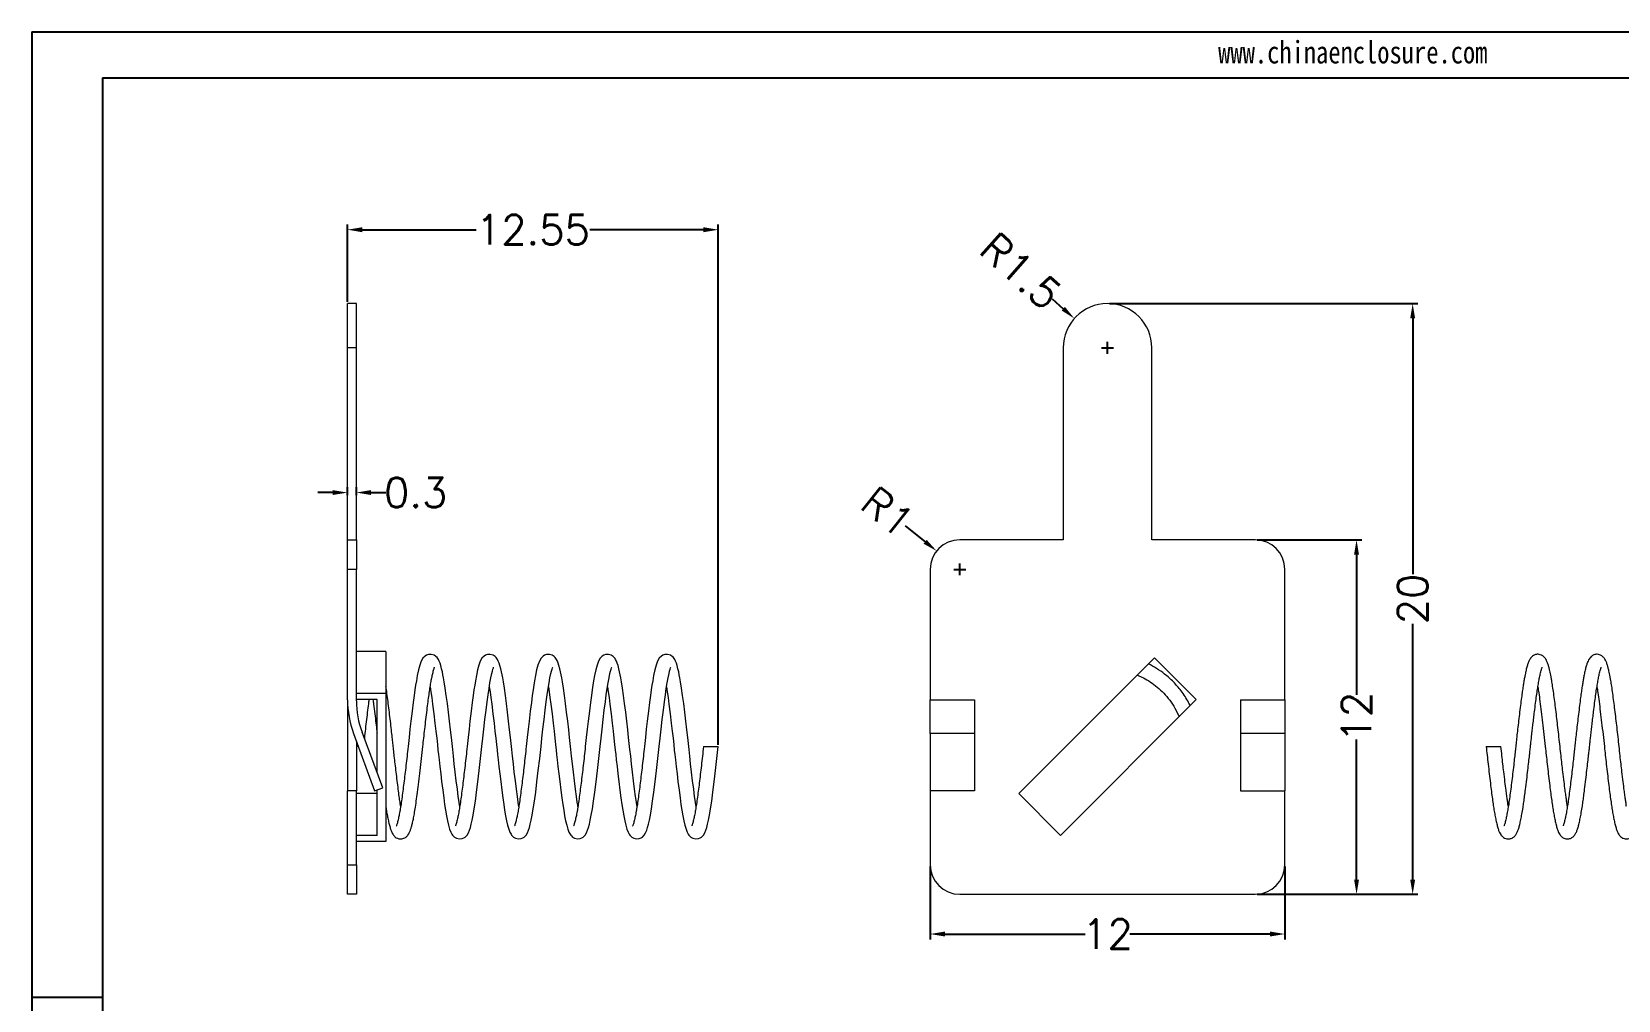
# Model space of a CAD drawing. Header units: inches. Extents: x 2412 to 2590, y 1345 to 1411.
# Drawn here: x 2412 to 2465.7, y 1378.1 to 1410.9 of the extents above; entities that cross this region are included whole.
import ezdxf

# ---------------------------------------------------------------- set-up
doc = ezdxf.new("R2010")
doc.units = ezdxf.units.IN
doc.layers.add('文字', color=81, linetype='Continuous')
doc.styles.get("Standard").update_dxf_attribs({"font": 'txt', "bigfont": 'gbcbig.shx'})
doc.styles.add('宋体', font='', dxfattribs={"width": 0.8, "height": 3.5})
doc.styles.get('宋体').set_extended_font_data('SimSun')
doc.dimstyles.new('1', dxfattribs={"dimtxt": 1, "dimasz": 0.5, "dimexe": 0.18, "dimexo": 0.0625, "dimgap": 0.09, "dimtad": 0, "dimzin": 9, "dimdsep": 46, "dimtxsty": 'Standard', "dimcen": 0.2, "dimclrd": 3, "dimclre": 3, "dimadec": 0, "dimazin": 2, "dimtfac": 1, "dimtofl": 0, "dimtmove": 0, "dimatfit": 3, "dimfxl": 1, "dimtolj": 1, "dimtzin": 0, "dimarcsym": 0})

# ---------------------------------------------------------------- blocks, each defined once
blk = doc.blocks.new('*D128')
at = {"color": 3, "lineweight": -2}
for p, q in [((2442.385, 1382.618), (2442.385, 1380.154)), ((2454.385, 1382.618), (2454.385, 1380.154)), ((2442.885, 1380.334), (2447.629, 1380.334)), ((2453.885, 1380.334), (2449.142, 1380.334))]:
    blk.add_line(p, q, dxfattribs=at)
at = {"color": 3}
for points in [[(2442.885, 1380.417), (2442.885, 1380.251), (2442.385, 1380.334)], [(2453.885, 1380.417), (2453.885, 1380.251), (2454.385, 1380.334)]]:
    blk.add_solid(points, dxfattribs=at)
at = {"layer": 'Defpoints', "color": 0}
for p in [(2442.385, 1382.68), (2454.385, 1382.68), (2454.385, 1380.334)]:
    blk.add_point(p, dxfattribs=at)
at = {"color": 0, "insert": (2448.385, 1380.334), "char_height": 1, "attachment_point": 5}
blk.add_mtext('\\A1;12', dxfattribs=at)
blk = doc.blocks.new('*D129')
at = {"color": 3, "lineweight": -2}
for p, q in [((2453.448, 1393.68), (2456.995, 1393.68)), ((2456.815, 1393.18), (2456.815, 1388.437)), ((2456.815, 1382.18), (2456.815, 1386.924)), ((2453.448, 1381.68), (2456.995, 1381.68))]:
    blk.add_line(p, q, dxfattribs=at)
at = {"color": 3}
for points in [[(2456.731, 1393.18), (2456.898, 1393.18), (2456.815, 1393.68)], [(2456.731, 1382.18), (2456.898, 1382.18), (2456.815, 1381.68)]]:
    blk.add_solid(points, dxfattribs=at)
at = {"layer": 'Defpoints', "color": 0}
for p in [(2453.385, 1393.68), (2456.815, 1393.68), (2453.385, 1381.68)]:
    blk.add_point(p, dxfattribs=at)
at = {"color": 0, "insert": (2456.815, 1387.68), "char_height": 1, "attachment_point": 5, "rotation": 90}
blk.add_mtext('\\A1;12', dxfattribs=at)
blk = doc.blocks.new('*D130')
at = {"color": 3, "lineweight": -2}
for p, q in [((2448.448, 1401.68), (2458.895, 1401.68)), ((2458.715, 1401.18), (2458.715, 1392.52)), ((2458.715, 1382.18), (2458.715, 1390.84)), ((2453.448, 1381.68), (2458.895, 1381.68))]:
    blk.add_line(p, q, dxfattribs=at)
at = {"color": 3}
for points in [[(2458.631, 1401.18), (2458.798, 1401.18), (2458.715, 1401.68)], [(2458.631, 1382.18), (2458.798, 1382.18), (2458.715, 1381.68)]]:
    blk.add_solid(points, dxfattribs=at)
at = {"layer": 'Defpoints', "color": 0}
for p in [(2448.385, 1401.68), (2453.385, 1381.68), (2458.715, 1381.68)]:
    blk.add_point(p, dxfattribs=at)
at = {"color": 0, "insert": (2458.715, 1391.68), "char_height": 1, "attachment_point": 5, "rotation": 90}
blk.add_mtext('\\A1;20', dxfattribs=at)
blk = doc.blocks.new('*D131')
at = {"color": 3, "lineweight": -2}
for p, q in [((2441.537, 1394.152), (2442.212, 1393.615)), ((2443.185, 1392.68), (2443.585, 1392.68)), ((2443.385, 1392.48), (2443.385, 1392.88))]:
    blk.add_line(p, q, dxfattribs=at)
at = {"color": 3}
blk.add_solid([(2442.264, 1393.68), (2442.16, 1393.549), (2442.603, 1393.303)], dxfattribs=at)
at = {"layer": 'Defpoints', "color": 0}
for p in [(2442.603, 1393.303), (2443.385, 1392.68)]:
    blk.add_point(p, dxfattribs=at)
at = {"color": 0, "insert": (2440.945, 1394.623), "char_height": 1, "attachment_point": 5, "rotation": 321.4758}
blk.add_mtext('\\A1;R1', dxfattribs=at)
blk = doc.blocks.new('*D132')
at = {"color": 3, "lineweight": -2}
for p, q in [((2446.515, 1401.839), (2446.889, 1401.507)), ((2448.185, 1400.18), (2448.585, 1400.18)), ((2448.385, 1399.98), (2448.385, 1400.38))]:
    blk.add_line(p, q, dxfattribs=at)
at = {"color": 3}
blk.add_solid([(2446.944, 1401.57), (2446.834, 1401.445), (2447.263, 1401.175)], dxfattribs=at)
at = {"layer": 'Defpoints', "color": 0}
for p in [(2447.263, 1401.175), (2448.385, 1400.18)]:
    blk.add_point(p, dxfattribs=at)
at = {"color": 0, "insert": (2445.45, 1402.783), "char_height": 1, "attachment_point": 5, "rotation": 318.4373}
blk.add_mtext('\\A1;R1.5', dxfattribs=at)
blk = doc.blocks.new('*D133')
at = {"color": 3, "lineweight": -2}
for p, q in [((2422.159, 1395.282), (2421.659, 1395.282)), ((2422.659, 1395.189), (2422.659, 1395.462)), ((2422.959, 1395.189), (2422.959, 1395.462)), ((2423.459, 1395.282), (2423.959, 1395.282))]:
    blk.add_line(p, q, dxfattribs=at)
at = {"color": 3}
for points in [[(2422.159, 1395.365), (2422.159, 1395.199), (2422.659, 1395.282)], [(2423.459, 1395.365), (2423.459, 1395.199), (2422.959, 1395.282)]]:
    blk.add_solid(points, dxfattribs=at)
at = {"layer": 'Defpoints', "color": 0}
for p in [(2422.959, 1395.282), (2422.659, 1395.126), (2422.959, 1395.126)]:
    blk.add_point(p, dxfattribs=at)
at = {"color": 0, "insert": (2424.966, 1395.282), "char_height": 1, "attachment_point": 5}
blk.add_mtext('\\A1;0.3', dxfattribs=at)
blk = doc.blocks.new('*D134')
at = {"color": 3, "lineweight": -2}
for p, q in [((2422.659, 1401.743), (2422.659, 1404.362)), ((2423.159, 1404.182), (2427.011, 1404.182)), ((2434.709, 1404.182), (2430.857, 1404.182)), ((2435.209, 1386.743), (2435.209, 1404.362))]:
    blk.add_line(p, q, dxfattribs=at)
at = {"color": 3}
for points in [[(2423.159, 1404.265), (2423.159, 1404.098), (2422.659, 1404.182)], [(2434.709, 1404.265), (2434.709, 1404.098), (2435.209, 1404.182)]]:
    blk.add_solid(points, dxfattribs=at)
at = {"layer": 'Defpoints', "color": 0}
for p in [(2422.659, 1404.182), (2422.659, 1401.68), (2435.209, 1386.68)]:
    blk.add_point(p, dxfattribs=at)
at = {"color": 0, "insert": (2428.934, 1404.182), "char_height": 1, "attachment_point": 5}
blk.add_mtext('\\A1;12.55', dxfattribs=at)

msp = doc.modelspace()

# ---------------------------------------------------------------- linework, layer by layer
for p, q in [((2411.97, 1410.886), (2504.477, 1410.886)), ((2411.97, 1410.886), (2411.97, 1345.476)), ((2414.364, 1409.328), (2502.92, 1409.328)), ((2414.364, 1409.328), (2414.364, 1347.034)), ((2414.364, 1378.181), (2411.97, 1378.181))]:
    msp.add_line(p, q)
at = {"color": 7, "linetype": 'Continuous', "lineweight": 15}
for p, q in [((2422.959, 1401.68), (2422.659, 1401.68)), ((2422.659, 1400.18), (2422.659, 1401.68)), ((2422.959, 1400.18), (2422.959, 1401.68)), ((2422.959, 1400.18), (2422.659, 1400.18)), ((2422.659, 1393.68), (2422.659, 1400.18)), ((2422.959, 1393.68), (2422.959, 1400.18)), ((2446.885, 1400.18), (2446.885, 1393.68)), ((2449.885, 1393.68), (2449.885, 1400.18)), ((2422.659, 1393.68), (2422.959, 1393.68)), ((2422.659, 1392.68), (2422.659, 1393.68)), ((2422.959, 1393.68), (2422.959, 1392.68)), ((2446.885, 1393.68), (2443.385, 1393.68)), ((2453.385, 1393.68), (2449.885, 1393.68)), ((2422.659, 1388.268), (2422.659, 1392.68)), ((2422.959, 1392.68), (2422.659, 1392.68)), ((2422.959, 1388.225), (2422.959, 1392.68)), ((2442.385, 1392.68), (2442.385, 1388.268)), ((2454.385, 1388.268), (2454.385, 1392.68)), ((2423.959, 1389.898), (2422.959, 1389.898)), ((2423.959, 1389.898), (2423.959, 1388.483)), ((2445.38, 1385.089), (2449.976, 1389.685)), ((2449.976, 1389.685), (2451.391, 1388.271)), ((2422.659, 1388.268), (2422.659, 1385.18)), ((2423.959, 1388.483), (2422.959, 1388.483)), ((2423.659, 1388.271), (2422.959, 1388.271)), ((2423.659, 1385.818), (2423.659, 1388.271)), ((2423.959, 1388.483), (2423.959, 1383.463)), ((2442.385, 1388.268), (2443.885, 1388.268)), ((2442.385, 1387.129), (2442.385, 1388.268)), ((2443.885, 1388.268), (2443.885, 1385.18)), ((2451.391, 1388.271), (2446.794, 1383.675)), ((2452.885, 1388.268), (2454.385, 1388.268)), ((2452.885, 1388.268), (2452.885, 1385.18)), ((2454.385, 1388.268), (2454.385, 1387.129)), ((2422.862, 1387.129), (2423.578, 1385.18)), ((2422.959, 1386.864), (2422.959, 1385.18)), ((2423.027, 1386.68), (2422.959, 1386.68)), ((2423.859, 1385.286), (2423.151, 1387.17)), ((2434.709, 1386.68), (2435.209, 1386.68)), ((2443.885, 1387.129), (2442.385, 1387.129)), ((2442.385, 1387.129), (2442.385, 1385.18)), ((2454.385, 1387.129), (2452.885, 1387.129)), ((2454.385, 1387.129), (2454.385, 1385.18)), ((2461.203, 1386.68), (2461.703, 1386.68)), ((2422.959, 1385.18), (2422.659, 1385.18)), ((2422.659, 1382.68), (2422.659, 1385.18)), ((2422.959, 1382.68), (2422.959, 1385.18)), ((2423.659, 1385.089), (2422.959, 1385.089)), ((2423.578, 1385.18), (2423.859, 1385.286)), ((2423.659, 1383.675), (2423.659, 1385.211)), ((2443.885, 1385.18), (2442.385, 1385.18)), ((2442.385, 1385.18), (2442.385, 1382.68)), ((2446.794, 1383.675), (2445.38, 1385.089)), ((2452.885, 1385.18), (2454.385, 1385.18)), ((2454.385, 1382.68), (2454.385, 1385.18)), ((2423.659, 1383.675), (2422.959, 1383.675)), ((2423.959, 1383.463), (2422.959, 1383.463)), ((2422.659, 1382.68), (2422.959, 1382.68)), ((2422.659, 1381.68), (2422.659, 1382.68)), ((2422.959, 1382.68), (2422.959, 1381.68)), ((2422.959, 1381.68), (2422.659, 1381.68)), ((2443.385, 1381.68), (2453.385, 1381.68))]:
    msp.add_line(p, q, dxfattribs=at)
at = {"color": 7, "linetype": 'Continuous', "lineweight": 15, "flags": 128}
for points in [[(2426.459, 1384.654), (2426.452, 1384.694), (2426.437, 1384.799), (2426.409, 1384.992), (2426.378, 1385.234), (2426.341, 1385.524), (2426.306, 1385.816), (2426.274, 1386.096), (2426.244, 1386.358), (2426.219, 1386.586), (2426.198, 1386.785), (2426.175, 1386.992), (2426.147, 1387.244), (2426.112, 1387.54), (2426.076, 1387.845), (2426.04, 1388.136), (2426.004, 1388.41), (2425.969, 1388.663), (2425.935, 1388.872), (2425.912, 1389.006), (2425.891, 1389.113), (2425.87, 1389.212), (2425.846, 1389.316), (2425.817, 1389.422), (2425.791, 1389.504), (2425.764, 1389.571), (2425.736, 1389.627), (2425.714, 1389.662), (2425.689, 1389.694), (2425.652, 1389.732), (2425.588, 1389.774), (2425.491, 1389.803), (2425.395, 1389.798), (2425.331, 1389.775), (2425.284, 1389.746), (2425.209, 1389.669), (2425.153, 1389.569), (2425.106, 1389.442), (2425.062, 1389.274), (2425.022, 1389.088), (2424.989, 1388.912), (2424.964, 1388.761), (2424.94, 1388.602), (2424.913, 1388.407), (2424.882, 1388.169), (2424.846, 1387.882), (2424.805, 1387.536), (2424.774, 1387.273), (2424.742, 1386.986), (2424.709, 1386.68), (2424.709, 1386.68)], [(2425.459, 1388.706), (2425.459, 1388.706), (2425.485, 1388.534), (2425.512, 1388.339), (2425.541, 1388.12), (2425.582, 1387.788), (2425.619, 1387.478), (2425.651, 1387.202), (2425.678, 1386.965), (2425.701, 1386.752), (2425.722, 1386.562), (2425.738, 1386.415), (2425.758, 1386.232), (2425.783, 1386.011), (2425.813, 1385.756), (2425.844, 1385.496), (2425.881, 1385.203), (2425.914, 1384.946), (2425.945, 1384.722), (2425.976, 1384.525), (2426.009, 1384.34), (2426.043, 1384.17), (2426.079, 1384.017), (2426.117, 1383.886), (2426.154, 1383.788), (2426.194, 1383.714), (2426.215, 1383.684), (2426.238, 1383.656), (2426.278, 1383.619), (2426.346, 1383.578), (2426.447, 1383.556), (2426.537, 1383.566), (2426.596, 1383.59), (2426.64, 1383.619), (2426.705, 1383.686), (2426.751, 1383.762), (2426.787, 1383.847), (2426.818, 1383.942), (2426.847, 1384.05), (2426.878, 1384.185), (2426.912, 1384.357), (2426.949, 1384.572), (2426.988, 1384.832), (2427.029, 1385.14), (2427.073, 1385.491), (2427.118, 1385.871), (2427.164, 1386.272), (2427.209, 1386.68), (2427.209, 1386.68), (2427.24, 1386.967), (2427.275, 1387.276), (2427.313, 1387.6), (2427.351, 1387.915), (2427.387, 1388.194), (2427.419, 1388.438), (2427.45, 1388.65), (2427.48, 1388.836), (2427.512, 1389.006), (2427.543, 1389.152), (2427.563, 1389.233), (2427.582, 1389.299), (2427.597, 1389.343), (2427.606, 1389.368), (2427.606, 1389.368)], [(2428.459, 1384.654), (2428.452, 1384.694), (2428.437, 1384.799), (2428.409, 1384.992), (2428.378, 1385.234), (2428.341, 1385.524), (2428.306, 1385.816), (2428.274, 1386.096), (2428.244, 1386.358), (2428.219, 1386.586), (2428.198, 1386.785), (2428.175, 1386.992), (2428.147, 1387.244), (2428.112, 1387.54), (2428.076, 1387.845), (2428.04, 1388.136), (2428.004, 1388.41), (2427.969, 1388.663), (2427.935, 1388.872), (2427.912, 1389.006), (2427.891, 1389.113), (2427.87, 1389.212), (2427.846, 1389.316), (2427.817, 1389.422), (2427.791, 1389.504), (2427.764, 1389.571), (2427.736, 1389.627), (2427.714, 1389.662), (2427.689, 1389.694), (2427.652, 1389.732), (2427.588, 1389.774), (2427.491, 1389.803), (2427.395, 1389.798), (2427.331, 1389.775), (2427.284, 1389.746), (2427.209, 1389.669), (2427.153, 1389.569), (2427.106, 1389.442), (2427.062, 1389.274), (2427.022, 1389.088), (2426.989, 1388.912), (2426.964, 1388.761), (2426.94, 1388.602), (2426.913, 1388.407), (2426.882, 1388.169), (2426.846, 1387.882), (2426.805, 1387.536), (2426.774, 1387.273), (2426.742, 1386.986), (2426.709, 1386.68), (2426.709, 1386.68)], [(2427.459, 1388.706), (2427.459, 1388.706), (2427.485, 1388.534), (2427.512, 1388.339), (2427.541, 1388.12), (2427.582, 1387.788), (2427.619, 1387.478), (2427.651, 1387.202), (2427.678, 1386.965), (2427.701, 1386.752), (2427.722, 1386.562), (2427.738, 1386.415), (2427.758, 1386.232), (2427.783, 1386.011), (2427.813, 1385.756), (2427.844, 1385.496), (2427.881, 1385.203), (2427.914, 1384.946), (2427.945, 1384.722), (2427.976, 1384.525), (2428.009, 1384.34), (2428.043, 1384.17), (2428.079, 1384.017), (2428.117, 1383.886), (2428.154, 1383.788), (2428.194, 1383.714), (2428.215, 1383.684), (2428.238, 1383.656), (2428.278, 1383.619), (2428.346, 1383.578), (2428.447, 1383.556), (2428.537, 1383.566), (2428.596, 1383.59), (2428.64, 1383.619), (2428.705, 1383.686), (2428.751, 1383.762), (2428.787, 1383.847), (2428.818, 1383.942), (2428.847, 1384.05), (2428.878, 1384.185), (2428.912, 1384.357), (2428.949, 1384.572), (2428.988, 1384.832), (2429.029, 1385.14), (2429.073, 1385.491), (2429.118, 1385.871), (2429.164, 1386.272), (2429.209, 1386.68), (2429.209, 1386.68), (2429.24, 1386.967), (2429.275, 1387.276), (2429.313, 1387.6), (2429.351, 1387.915), (2429.387, 1388.194), (2429.419, 1388.438), (2429.45, 1388.65), (2429.48, 1388.836), (2429.512, 1389.006), (2429.543, 1389.152), (2429.563, 1389.233), (2429.582, 1389.299), (2429.597, 1389.343), (2429.606, 1389.368), (2429.606, 1389.368)], [(2430.459, 1384.654), (2430.452, 1384.694), (2430.437, 1384.799), (2430.409, 1384.992), (2430.378, 1385.234), (2430.341, 1385.524), (2430.306, 1385.816), (2430.274, 1386.096), (2430.244, 1386.358), (2430.219, 1386.586), (2430.198, 1386.785), (2430.175, 1386.992), (2430.147, 1387.244), (2430.112, 1387.54), (2430.076, 1387.845), (2430.04, 1388.136), (2430.004, 1388.41), (2429.969, 1388.663), (2429.935, 1388.872), (2429.912, 1389.006), (2429.891, 1389.113), (2429.87, 1389.212), (2429.846, 1389.316), (2429.817, 1389.422), (2429.791, 1389.504), (2429.764, 1389.571), (2429.736, 1389.627), (2429.714, 1389.662), (2429.689, 1389.694), (2429.652, 1389.732), (2429.588, 1389.774), (2429.491, 1389.803), (2429.395, 1389.798), (2429.331, 1389.775), (2429.284, 1389.746), (2429.209, 1389.669), (2429.153, 1389.569), (2429.106, 1389.442), (2429.062, 1389.274), (2429.022, 1389.088), (2428.989, 1388.912), (2428.964, 1388.761), (2428.94, 1388.602), (2428.913, 1388.407), (2428.882, 1388.169), (2428.846, 1387.882), (2428.805, 1387.536), (2428.774, 1387.273), (2428.742, 1386.986), (2428.709, 1386.68), (2428.709, 1386.68)], [(2429.459, 1388.706), (2429.459, 1388.706), (2429.485, 1388.534), (2429.512, 1388.339), (2429.541, 1388.12), (2429.582, 1387.788), (2429.619, 1387.478), (2429.651, 1387.202), (2429.678, 1386.965), (2429.701, 1386.752), (2429.722, 1386.562), (2429.738, 1386.415), (2429.758, 1386.232), (2429.783, 1386.011), (2429.813, 1385.756), (2429.844, 1385.496), (2429.881, 1385.203), (2429.914, 1384.946), (2429.945, 1384.722), (2429.976, 1384.525), (2430.009, 1384.34), (2430.043, 1384.17), (2430.079, 1384.017), (2430.117, 1383.886), (2430.154, 1383.788), (2430.194, 1383.714), (2430.215, 1383.684), (2430.238, 1383.656), (2430.278, 1383.619), (2430.346, 1383.578), (2430.447, 1383.556), (2430.537, 1383.566), (2430.596, 1383.59), (2430.64, 1383.619), (2430.705, 1383.686), (2430.751, 1383.762), (2430.787, 1383.847), (2430.818, 1383.942), (2430.847, 1384.05), (2430.878, 1384.185), (2430.912, 1384.357), (2430.949, 1384.572), (2430.988, 1384.832), (2431.029, 1385.14), (2431.073, 1385.491), (2431.118, 1385.871), (2431.164, 1386.272), (2431.209, 1386.68), (2431.209, 1386.68), (2431.24, 1386.967), (2431.275, 1387.276), (2431.313, 1387.6), (2431.351, 1387.915), (2431.387, 1388.194), (2431.419, 1388.438), (2431.45, 1388.65), (2431.48, 1388.836), (2431.512, 1389.006), (2431.543, 1389.152), (2431.563, 1389.233), (2431.582, 1389.299), (2431.597, 1389.343), (2431.606, 1389.368), (2431.606, 1389.368)], [(2432.459, 1384.654), (2432.452, 1384.694), (2432.437, 1384.799), (2432.409, 1384.992), (2432.378, 1385.234), (2432.341, 1385.524), (2432.306, 1385.816), (2432.274, 1386.096), (2432.244, 1386.358), (2432.219, 1386.586), (2432.198, 1386.785), (2432.175, 1386.992), (2432.147, 1387.244), (2432.112, 1387.54), (2432.076, 1387.845), (2432.04, 1388.136), (2432.004, 1388.41), (2431.969, 1388.663), (2431.935, 1388.872), (2431.912, 1389.006), (2431.891, 1389.113), (2431.87, 1389.212), (2431.846, 1389.316), (2431.817, 1389.422), (2431.791, 1389.504), (2431.764, 1389.571), (2431.736, 1389.627), (2431.714, 1389.662), (2431.689, 1389.694), (2431.652, 1389.732), (2431.588, 1389.774), (2431.491, 1389.803), (2431.395, 1389.798), (2431.331, 1389.775), (2431.284, 1389.746), (2431.209, 1389.669), (2431.153, 1389.569), (2431.106, 1389.442), (2431.062, 1389.274), (2431.022, 1389.088), (2430.989, 1388.912), (2430.964, 1388.761), (2430.94, 1388.602), (2430.913, 1388.407), (2430.882, 1388.169), (2430.846, 1387.882), (2430.805, 1387.536), (2430.774, 1387.273), (2430.742, 1386.986), (2430.709, 1386.68), (2430.709, 1386.68)], [(2431.459, 1388.706), (2431.459, 1388.706), (2431.485, 1388.534), (2431.512, 1388.339), (2431.541, 1388.12), (2431.582, 1387.788), (2431.619, 1387.478), (2431.651, 1387.202), (2431.678, 1386.965), (2431.701, 1386.752), (2431.722, 1386.562), (2431.738, 1386.415), (2431.758, 1386.232), (2431.783, 1386.011), (2431.813, 1385.756), (2431.844, 1385.496), (2431.881, 1385.203), (2431.914, 1384.946), (2431.945, 1384.722), (2431.976, 1384.525), (2432.009, 1384.34), (2432.043, 1384.17), (2432.079, 1384.017), (2432.117, 1383.886), (2432.154, 1383.788), (2432.194, 1383.714), (2432.215, 1383.684), (2432.238, 1383.656), (2432.278, 1383.619), (2432.346, 1383.578), (2432.447, 1383.556), (2432.537, 1383.566), (2432.596, 1383.59), (2432.64, 1383.619), (2432.705, 1383.686), (2432.751, 1383.762), (2432.787, 1383.847), (2432.818, 1383.942), (2432.847, 1384.05), (2432.878, 1384.185), (2432.912, 1384.357), (2432.949, 1384.572), (2432.988, 1384.832), (2433.029, 1385.14), (2433.073, 1385.491), (2433.118, 1385.871), (2433.164, 1386.272), (2433.209, 1386.68), (2433.209, 1386.68), (2433.24, 1386.967), (2433.275, 1387.276), (2433.313, 1387.6), (2433.351, 1387.915), (2433.387, 1388.194), (2433.419, 1388.438), (2433.45, 1388.65), (2433.48, 1388.836), (2433.512, 1389.006), (2433.543, 1389.152), (2433.563, 1389.233), (2433.582, 1389.299), (2433.597, 1389.343), (2433.606, 1389.368), (2433.606, 1389.368)], [(2434.459, 1384.654), (2434.452, 1384.694), (2434.437, 1384.799), (2434.409, 1384.992), (2434.378, 1385.234), (2434.341, 1385.524), (2434.306, 1385.816), (2434.274, 1386.096), (2434.244, 1386.358), (2434.219, 1386.586), (2434.198, 1386.785), (2434.175, 1386.992), (2434.147, 1387.244), (2434.112, 1387.54), (2434.076, 1387.845), (2434.04, 1388.136), (2434.004, 1388.41), (2433.969, 1388.663), (2433.935, 1388.872), (2433.912, 1389.006), (2433.891, 1389.113), (2433.87, 1389.212), (2433.846, 1389.316), (2433.817, 1389.422), (2433.791, 1389.504), (2433.764, 1389.571), (2433.736, 1389.627), (2433.714, 1389.662), (2433.689, 1389.694), (2433.652, 1389.732), (2433.588, 1389.774), (2433.491, 1389.803), (2433.395, 1389.798), (2433.331, 1389.775), (2433.284, 1389.746), (2433.209, 1389.669), (2433.153, 1389.569), (2433.106, 1389.442), (2433.062, 1389.274), (2433.022, 1389.088), (2432.989, 1388.912), (2432.964, 1388.761), (2432.94, 1388.602), (2432.913, 1388.407), (2432.882, 1388.169), (2432.846, 1387.882), (2432.805, 1387.536), (2432.774, 1387.273), (2432.742, 1386.986), (2432.709, 1386.68), (2432.709, 1386.68)], [(2433.459, 1388.706), (2433.459, 1388.706), (2433.485, 1388.534), (2433.512, 1388.339), (2433.541, 1388.12), (2433.582, 1387.788), (2433.619, 1387.478), (2433.651, 1387.202), (2433.678, 1386.965), (2433.701, 1386.752), (2433.722, 1386.562), (2433.738, 1386.415), (2433.758, 1386.232), (2433.783, 1386.011), (2433.813, 1385.756), (2433.844, 1385.496), (2433.881, 1385.203), (2433.914, 1384.946), (2433.945, 1384.722), (2433.976, 1384.525), (2434.009, 1384.34), (2434.043, 1384.17), (2434.079, 1384.017), (2434.117, 1383.886), (2434.154, 1383.788), (2434.194, 1383.714), (2434.215, 1383.684), (2434.238, 1383.656), (2434.278, 1383.619), (2434.346, 1383.578), (2434.447, 1383.556), (2434.537, 1383.566), (2434.596, 1383.59), (2434.64, 1383.619), (2434.705, 1383.686), (2434.751, 1383.762), (2434.787, 1383.847), (2434.818, 1383.942), (2434.847, 1384.05), (2434.878, 1384.185), (2434.912, 1384.357), (2434.949, 1384.572), (2434.988, 1384.832), (2435.029, 1385.14), (2435.073, 1385.491), (2435.118, 1385.871), (2435.164, 1386.272), (2435.209, 1386.68), (2435.209, 1386.68)]]:
    msp.add_lwpolyline(points, dxfattribs=at)
at = {"color": 7, "linetype": 'Continuous', "lineweight": 15}
for centre, radius, start, end in [((2448.385, 1400.18), 1.5, 0, 180), ((2443.385, 1392.68), 1, 90, 180), ((2453.385, 1392.68), 1, 0, 90), ((2425.959, 1388.268), 3.3, 180, 200.1871), ((2425.959, 1388.225), 3, 180, 200.5997), ((2443.385, 1382.68), 1, 180, 270), ((2453.385, 1382.68), 1, 270, 0)]:
    msp.add_arc(centre, radius, start, end, dxfattribs=at)
for points, knots in [([(2425.209, 1386.68), (2425.219, 1386.776), (2425.241, 1386.976), (2425.276, 1387.285), (2425.313, 1387.604), (2425.35, 1387.912), (2425.386, 1388.192), (2425.418, 1388.437), (2425.45, 1388.652), (2425.481, 1388.843), (2425.512, 1389.012), (2425.54, 1389.142), (2425.564, 1389.236), (2425.583, 1389.301), (2425.598, 1389.35), (2425.608, 1389.37), (2425.606, 1389.368), (2425.606, 1389.368)], [0, 0, 0, 0, 0.07301, 0.152604, 0.238433, 0.325219, 0.406929, 0.483328, 0.555888, 0.626554, 0.700233, 0.776745, 0.829041, 0.882014, 0.931299, 0.995261, 1, 1, 1, 1]), ([(2451.184, 1388.065), (2451.166, 1388.103), (2451.114, 1388.21), (2451.011, 1388.379), (2450.883, 1388.563), (2450.75, 1388.727), (2450.616, 1388.872), (2450.473, 1389.008), (2450.286, 1389.165), (2450.055, 1389.331), (2449.863, 1389.431), (2449.771, 1389.48)], [0, 0, 0, 0, 0.062305, 0.175048, 0.291814, 0.390826, 0.486109, 0.582874, 0.680938, 0.846678, 1, 1, 1, 1]), ([(2461.203, 1386.68), (2461.213, 1386.585), (2461.235, 1386.384), (2461.27, 1386.075), (2461.307, 1385.755), (2461.344, 1385.444), (2461.38, 1385.161), (2461.412, 1384.91), (2461.444, 1384.689), (2461.475, 1384.491), (2461.508, 1384.308), (2461.542, 1384.14), (2461.579, 1383.991), (2461.614, 1383.871), (2461.651, 1383.778), (2461.684, 1383.717), (2461.714, 1383.676), (2461.743, 1383.643), (2461.792, 1383.601), (2461.861, 1383.567), (2461.937, 1383.553), (2461.999, 1383.557), (2462.056, 1383.573), (2462.107, 1383.598), (2462.169, 1383.645), (2462.22, 1383.711), (2462.268, 1383.806), (2462.306, 1383.917), (2462.342, 1384.047), (2462.377, 1384.204), (2462.414, 1384.396), (2462.448, 1384.596), (2462.479, 1384.803), (2462.506, 1385.007), (2462.538, 1385.26), (2462.575, 1385.554), (2462.612, 1385.867), (2462.644, 1386.145), (2462.67, 1386.375), (2462.69, 1386.565), (2462.707, 1386.723), (2462.724, 1386.878), (2462.743, 1387.048), (2462.764, 1387.236), (2462.788, 1387.442), (2462.813, 1387.652), (2462.842, 1387.894), (2462.874, 1388.149), (2462.907, 1388.402), (2462.939, 1388.621), (2462.97, 1388.816), (2463.002, 1388.989), (2463.03, 1389.121), (2463.053, 1389.219), (2463.073, 1389.288), (2463.088, 1389.337), (2463.099, 1389.364), (2463.099, 1389.366), (2463.1, 1389.367)], [0, 0, 0, 0, 0.021575, 0.045081, 0.070431, 0.096061, 0.120173, 0.142689, 0.164024, 0.184641, 0.20587, 0.227762, 0.250242, 0.27263, 0.291984, 0.308092, 0.314911, 0.32155, 0.33023, 0.341399, 0.350056, 0.357807, 0.364245, 0.371886, 0.379463, 0.399178, 0.419685, 0.440274, 0.461509, 0.48542, 0.50821, 0.533467, 0.551577, 0.570604, 0.590631, 0.6189, 0.643784, 0.665113, 0.683095, 0.69605, 0.707867, 0.718651, 0.731015, 0.746431, 0.761614, 0.778827, 0.7962, 0.82091, 0.843919, 0.865624, 0.886491, 0.908138, 0.930647, 0.946049, 0.961693, 0.976639, 0.989981, 1, 1, 1, 1]), ([(2463.953, 1384.654), (2463.949, 1384.679), (2463.938, 1384.745), (2463.921, 1384.866), (2463.899, 1385.024), (2463.872, 1385.231), (2463.838, 1385.499), (2463.802, 1385.797), (2463.768, 1386.095), (2463.735, 1386.38), (2463.702, 1386.687), (2463.668, 1387.006), (2463.632, 1387.324), (2463.596, 1387.632), (2463.56, 1387.93), (2463.524, 1388.215), (2463.489, 1388.482), (2463.455, 1388.717), (2463.425, 1388.902), (2463.4, 1389.04), (2463.378, 1389.148), (2463.356, 1389.252), (2463.33, 1389.357), (2463.299, 1389.465), (2463.265, 1389.561), (2463.229, 1389.631), (2463.197, 1389.679), (2463.166, 1389.715), (2463.114, 1389.759), (2463.044, 1389.794), (2462.967, 1389.808), (2462.904, 1389.803), (2462.847, 1389.787), (2462.796, 1389.761), (2462.747, 1389.723), (2462.704, 1389.674), (2462.666, 1389.612), (2462.63, 1389.533), (2462.596, 1389.431), (2462.562, 1389.305), (2462.53, 1389.161), (2462.501, 1389.015), (2462.476, 1388.87), (2462.451, 1388.72), (2462.425, 1388.544), (2462.396, 1388.329), (2462.363, 1388.071), (2462.328, 1387.783), (2462.293, 1387.49), (2462.261, 1387.212), (2462.233, 1386.96), (2462.209, 1386.734), (2462.186, 1386.523), (2462.161, 1386.298), (2462.132, 1386.037), (2462.098, 1385.749), (2462.062, 1385.454), (2462.026, 1385.172), (2461.992, 1384.912), (2461.958, 1384.684), (2461.93, 1384.516), (2461.908, 1384.398), (2461.892, 1384.315), (2461.876, 1384.239), (2461.858, 1384.166), (2461.84, 1384.097), (2461.824, 1384.043), (2461.812, 1384.009), (2461.805, 1383.993), (2461.805, 1383.993), (2461.805, 1383.993)], [0, 0, 0, 0, 0.006883, 0.018404, 0.031353, 0.045868, 0.066455, 0.090059, 0.10743, 0.126008, 0.145669, 0.166645, 0.187344, 0.207714, 0.228264, 0.248989, 0.269807, 0.290463, 0.308735, 0.321417, 0.332456, 0.3443, 0.357891, 0.3732, 0.391702, 0.40712, 0.413668, 0.41997, 0.427842, 0.43766, 0.445119, 0.451749, 0.457242, 0.463864, 0.470933, 0.481631, 0.493738, 0.506783, 0.523685, 0.542301, 0.560408, 0.576103, 0.589357, 0.602895, 0.617621, 0.634744, 0.65451, 0.67575, 0.695655, 0.714029, 0.730618, 0.744735, 0.757466, 0.771305, 0.788389, 0.808453, 0.829168, 0.849917, 0.870604, 0.891052, 0.909175, 0.919797, 0.929222, 0.9386, 0.949474, 0.961791, 0.975403, 0.985264, 0.994336, 1, 1, 1, 1]), ([(2463.203, 1386.68), (2463.213, 1386.585), (2463.235, 1386.384), (2463.27, 1386.075), (2463.307, 1385.755), (2463.344, 1385.444), (2463.38, 1385.161), (2463.412, 1384.91), (2463.444, 1384.689), (2463.475, 1384.491), (2463.508, 1384.308), (2463.542, 1384.14), (2463.579, 1383.991), (2463.614, 1383.871), (2463.651, 1383.778), (2463.684, 1383.717), (2463.714, 1383.676), (2463.743, 1383.643), (2463.792, 1383.601), (2463.861, 1383.567), (2463.937, 1383.553), (2463.999, 1383.557), (2464.056, 1383.573), (2464.107, 1383.598), (2464.169, 1383.645), (2464.22, 1383.711), (2464.268, 1383.806), (2464.306, 1383.917), (2464.342, 1384.047), (2464.377, 1384.204), (2464.414, 1384.396), (2464.448, 1384.596), (2464.479, 1384.803), (2464.506, 1385.007), (2464.538, 1385.26), (2464.575, 1385.554), (2464.612, 1385.867), (2464.644, 1386.145), (2464.67, 1386.375), (2464.69, 1386.565), (2464.707, 1386.723), (2464.724, 1386.878), (2464.743, 1387.048), (2464.764, 1387.236), (2464.788, 1387.442), (2464.813, 1387.652), (2464.842, 1387.894), (2464.874, 1388.149), (2464.907, 1388.402), (2464.939, 1388.621), (2464.97, 1388.816), (2465.002, 1388.989), (2465.03, 1389.121), (2465.053, 1389.219), (2465.073, 1389.288), (2465.088, 1389.337), (2465.099, 1389.364), (2465.099, 1389.366), (2465.1, 1389.367)], [0, 0, 0, 0, 0.0215746, 0.0450811, 0.0704306, 0.096061, 0.1201732, 0.1426892, 0.1640244, 0.1846409, 0.2058697, 0.2277619, 0.2502417, 0.2726297, 0.2919837, 0.3080924, 0.3149107, 0.3215495, 0.33023, 0.3413994, 0.350056, 0.3578072, 0.3642452, 0.371886, 0.379463, 0.3991783, 0.4196848, 0.4402741, 0.461509, 0.4854204, 0.5082096, 0.5334668, 0.5515774, 0.5706041, 0.5906313, 0.6189003, 0.6437839, 0.6651128, 0.6830952, 0.69605, 0.7078675, 0.7186512, 0.731015, 0.7464314, 0.7616139, 0.7788265, 0.7961999, 0.8209095, 0.8439193, 0.865624, 0.8864915, 0.908138, 0.9306465, 0.9460487, 0.9616931, 0.9766389, 0.9899808, 1, 1, 1, 1]), ([(2465.953, 1384.654), (2465.949, 1384.679), (2465.938, 1384.745), (2465.921, 1384.866), (2465.899, 1385.024), (2465.872, 1385.231), (2465.838, 1385.499), (2465.802, 1385.797), (2465.768, 1386.095), (2465.735, 1386.38), (2465.702, 1386.687), (2465.668, 1387.006), (2465.632, 1387.324), (2465.596, 1387.632), (2465.56, 1387.93), (2465.524, 1388.215), (2465.489, 1388.482), (2465.455, 1388.717), (2465.425, 1388.902), (2465.4, 1389.04), (2465.378, 1389.148), (2465.356, 1389.252), (2465.33, 1389.357), (2465.299, 1389.465), (2465.265, 1389.561), (2465.229, 1389.631), (2465.197, 1389.679), (2465.166, 1389.715), (2465.114, 1389.759), (2465.044, 1389.794), (2464.967, 1389.808), (2464.904, 1389.803), (2464.847, 1389.787), (2464.796, 1389.761), (2464.747, 1389.723), (2464.704, 1389.674), (2464.666, 1389.612), (2464.63, 1389.533), (2464.596, 1389.431), (2464.562, 1389.305), (2464.53, 1389.161), (2464.501, 1389.015), (2464.476, 1388.87), (2464.451, 1388.72), (2464.425, 1388.544), (2464.396, 1388.329), (2464.363, 1388.071), (2464.328, 1387.783), (2464.293, 1387.49), (2464.261, 1387.212), (2464.233, 1386.96), (2464.209, 1386.734), (2464.186, 1386.523), (2464.161, 1386.298), (2464.132, 1386.037), (2464.098, 1385.749), (2464.062, 1385.454), (2464.026, 1385.172), (2463.992, 1384.912), (2463.958, 1384.684), (2463.93, 1384.516), (2463.908, 1384.398), (2463.892, 1384.315), (2463.876, 1384.239), (2463.858, 1384.166), (2463.84, 1384.097), (2463.824, 1384.043), (2463.812, 1384.009), (2463.805, 1383.993), (2463.805, 1383.993), (2463.805, 1383.993)], [0, 0, 0, 0, 0.006883, 0.018404, 0.031353, 0.045868, 0.066455, 0.090059, 0.10743, 0.126008, 0.145669, 0.166645, 0.187344, 0.207714, 0.228264, 0.248989, 0.269807, 0.290463, 0.308735, 0.321417, 0.332456, 0.3443, 0.357891, 0.3732, 0.391702, 0.40712, 0.413668, 0.41997, 0.427842, 0.43766, 0.445119, 0.451749, 0.457242, 0.463864, 0.470933, 0.481631, 0.493738, 0.506783, 0.523685, 0.542301, 0.560408, 0.576103, 0.589357, 0.602895, 0.617621, 0.634744, 0.65451, 0.67575, 0.695655, 0.714029, 0.730618, 0.744735, 0.757466, 0.771305, 0.788389, 0.808453, 0.829168, 0.849917, 0.870604, 0.891052, 0.909175, 0.919797, 0.929222, 0.9386, 0.949474, 0.961791, 0.975403, 0.985264, 0.994336, 1, 1, 1, 1]), ([(2465.203, 1386.68), (2465.213, 1386.585), (2465.235, 1386.384), (2465.27, 1386.075), (2465.307, 1385.755), (2465.344, 1385.444), (2465.38, 1385.161), (2465.412, 1384.91), (2465.444, 1384.689), (2465.475, 1384.491), (2465.508, 1384.308), (2465.542, 1384.14), (2465.579, 1383.991), (2465.614, 1383.871), (2465.651, 1383.778), (2465.684, 1383.717), (2465.714, 1383.676), (2465.743, 1383.643), (2465.792, 1383.601), (2465.861, 1383.567), (2465.937, 1383.553), (2465.999, 1383.557), (2466.056, 1383.573), (2466.107, 1383.598), (2466.169, 1383.645), (2466.22, 1383.711), (2466.268, 1383.806), (2466.306, 1383.917), (2466.342, 1384.047), (2466.377, 1384.204), (2466.414, 1384.396), (2466.448, 1384.596), (2466.479, 1384.803), (2466.506, 1385.007), (2466.538, 1385.26), (2466.575, 1385.554), (2466.612, 1385.867), (2466.644, 1386.145), (2466.67, 1386.375), (2466.69, 1386.565), (2466.707, 1386.723), (2466.724, 1386.878), (2466.743, 1387.048), (2466.764, 1387.236), (2466.788, 1387.442), (2466.813, 1387.652), (2466.842, 1387.894), (2466.874, 1388.149), (2466.907, 1388.402), (2466.939, 1388.621), (2466.97, 1388.816), (2467.002, 1388.989), (2467.03, 1389.121), (2467.053, 1389.219), (2467.073, 1389.288), (2467.088, 1389.337), (2467.099, 1389.364), (2467.099, 1389.366), (2467.1, 1389.367)], [0, 0, 0, 0, 0.021575, 0.045081, 0.070431, 0.096061, 0.120173, 0.142689, 0.164024, 0.184641, 0.20587, 0.227762, 0.250242, 0.27263, 0.291984, 0.308092, 0.314911, 0.32155, 0.33023, 0.341399, 0.350056, 0.357807, 0.364245, 0.371886, 0.379463, 0.399178, 0.419685, 0.440274, 0.461509, 0.48542, 0.50821, 0.533467, 0.551577, 0.570604, 0.590631, 0.6189, 0.643784, 0.665113, 0.683095, 0.69605, 0.707867, 0.718651, 0.731015, 0.746431, 0.761614, 0.778827, 0.7962, 0.82091, 0.843919, 0.865624, 0.886491, 0.908138, 0.930647, 0.946049, 0.961693, 0.976639, 0.989981, 1, 1, 1, 1]), ([(2449.389, 1389.099), (2449.441, 1389.079), (2449.577, 1389.027), (2449.785, 1388.905), (2450.018, 1388.743), (2450.241, 1388.545), (2450.448, 1388.314), (2450.632, 1388.048), (2450.751, 1387.835), (2450.799, 1387.708), (2450.807, 1387.687)], [0, 0, 0, 0, 0.080526, 0.211796, 0.350418, 0.495569, 0.646176, 0.802233, 0.967091, 1, 1, 1, 1]), ([(2423.237, 1386.94), (2423.238, 1386.949), (2423.25, 1387.062), (2423.276, 1387.285), (2423.313, 1387.604), (2423.35, 1387.911), (2423.378, 1388.134), (2423.393, 1388.246), (2423.397, 1388.271)], [0, 0, 0, 0, 0.0188375, 0.2369497, 0.4721458, 0.7099668, 0.933878, 1, 1, 1, 1]), ([(2423.521, 1388.271), (2423.528, 1388.221), (2423.548, 1388.069), (2423.581, 1387.804), (2423.618, 1387.494), (2423.643, 1387.274), (2423.656, 1387.157), (2423.659, 1387.135)], [0, 0, 0, 0, 0.146575, 0.448413, 0.715231, 0.944786, 1, 1, 1, 1]), ([(2424.459, 1384.654), (2424.457, 1384.668), (2424.449, 1384.714), (2424.433, 1384.824), (2424.408, 1385), (2424.377, 1385.241), (2424.342, 1385.517), (2424.307, 1385.807), (2424.274, 1386.087), (2424.245, 1386.345), (2424.22, 1386.576), (2424.197, 1386.788), (2424.173, 1387.008), (2424.145, 1387.261), (2424.112, 1387.548), (2424.076, 1387.847), (2424.04, 1388.139), (2424.004, 1388.413), (2423.978, 1388.608), (2423.962, 1388.704), (2423.959, 1388.724)], [0, 0, 0, 0, 0.012927, 0.044899, 0.100211, 0.16484, 0.237381, 0.306681, 0.370899, 0.429467, 0.479975, 0.524123, 0.56986, 0.626113, 0.693573, 0.76515, 0.837078, 0.908908, 0.98091, 1, 1, 1, 1]), ([(2462.953, 1388.705), (2462.963, 1388.639), (2462.987, 1388.487), (2463.024, 1388.204), (2463.067, 1387.865), (2463.112, 1387.49), (2463.158, 1387.091), (2463.188, 1386.818), (2463.203, 1386.68)], [0, 0, 0, 0, 0.1250198, 0.288512, 0.4609793, 0.638257, 0.818578, 1, 1, 1, 1]), ([(2464.953, 1388.705), (2464.963, 1388.639), (2464.987, 1388.487), (2465.024, 1388.204), (2465.067, 1387.865), (2465.112, 1387.49), (2465.158, 1387.091), (2465.188, 1386.818), (2465.203, 1386.68)], [0, 0, 0, 0, 0.12502, 0.288512, 0.460979, 0.638257, 0.818578, 1, 1, 1, 1]), ([(2423.959, 1384.635), (2423.965, 1384.598), (2423.981, 1384.492), (2424.009, 1384.336), (2424.043, 1384.165), (2424.079, 1384.012), (2424.115, 1383.888), (2424.151, 1383.791), (2424.184, 1383.727), (2424.213, 1383.685), (2424.238, 1383.654), (2424.28, 1383.614), (2424.349, 1383.572), (2424.443, 1383.55), (2424.531, 1383.561), (2424.597, 1383.588), (2424.658, 1383.63), (2424.709, 1383.687), (2424.752, 1383.76), (2424.788, 1383.846), (2424.819, 1383.942), (2424.849, 1384.052), (2424.88, 1384.188), (2424.914, 1384.36), (2424.95, 1384.574), (2424.989, 1384.834), (2425.029, 1385.141), (2425.073, 1385.49), (2425.119, 1385.87), (2425.164, 1386.271), (2425.194, 1386.544), (2425.209, 1386.68)], [0, 0, 0, 0, 0.0215739, 0.0610942, 0.101876, 0.1437806, 0.1860923, 0.2232583, 0.2543571, 0.2675954, 0.2796349, 0.2945402, 0.3139438, 0.3376715, 0.3583681, 0.3736806, 0.3876772, 0.417683, 0.4496715, 0.4816368, 0.513932, 0.5472156, 0.5839006, 0.6250024, 0.6703208, 0.7195116, 0.7723473, 0.8280362, 0.8849176, 0.9424374, 1, 1, 1, 1]), ([(2424.709, 1386.68), (2424.697, 1386.572), (2424.674, 1386.356), (2424.638, 1386.04), (2424.602, 1385.734), (2424.566, 1385.442), (2424.531, 1385.163), (2424.497, 1384.905), (2424.464, 1384.678), (2424.435, 1384.511), (2424.414, 1384.394), (2424.397, 1384.312), (2424.381, 1384.236), (2424.364, 1384.164), (2424.346, 1384.095), (2424.329, 1384.041), (2424.318, 1384.008), (2424.311, 1383.993), (2424.311, 1383.993), (2424.312, 1383.993)], [0, 0, 0, 0, 0.083077, 0.164887, 0.245224, 0.32615, 0.407627, 0.489301, 0.570191, 0.641761, 0.683678, 0.72085, 0.758252, 0.801602, 0.850664, 0.90473, 0.943651, 0.979445, 1, 1, 1, 1]), ([(2426.709, 1386.68), (2426.697, 1386.572), (2426.674, 1386.356), (2426.638, 1386.04), (2426.602, 1385.734), (2426.566, 1385.442), (2426.531, 1385.163), (2426.497, 1384.905), (2426.464, 1384.678), (2426.435, 1384.511), (2426.414, 1384.394), (2426.397, 1384.312), (2426.381, 1384.236), (2426.364, 1384.164), (2426.346, 1384.095), (2426.329, 1384.041), (2426.318, 1384.008), (2426.311, 1383.993), (2426.311, 1383.993), (2426.312, 1383.993)], [0, 0, 0, 0, 0.083077, 0.164887, 0.245224, 0.32615, 0.407627, 0.489301, 0.570191, 0.641761, 0.683678, 0.72085, 0.758252, 0.801602, 0.850664, 0.90473, 0.943651, 0.979445, 1, 1, 1, 1]), ([(2428.709, 1386.68), (2428.697, 1386.572), (2428.674, 1386.356), (2428.638, 1386.04), (2428.602, 1385.734), (2428.566, 1385.442), (2428.531, 1385.163), (2428.497, 1384.905), (2428.464, 1384.678), (2428.435, 1384.511), (2428.414, 1384.394), (2428.397, 1384.312), (2428.381, 1384.236), (2428.364, 1384.164), (2428.346, 1384.095), (2428.329, 1384.041), (2428.318, 1384.008), (2428.311, 1383.993), (2428.311, 1383.993), (2428.312, 1383.993)], [0, 0, 0, 0, 0.083077, 0.164887, 0.245224, 0.32615, 0.407627, 0.489301, 0.570191, 0.641761, 0.683678, 0.72085, 0.758252, 0.801602, 0.850664, 0.90473, 0.943651, 0.979445, 1, 1, 1, 1]), ([(2430.709, 1386.68), (2430.697, 1386.572), (2430.674, 1386.356), (2430.638, 1386.04), (2430.602, 1385.734), (2430.566, 1385.442), (2430.531, 1385.163), (2430.497, 1384.905), (2430.464, 1384.678), (2430.435, 1384.511), (2430.414, 1384.394), (2430.397, 1384.312), (2430.381, 1384.236), (2430.364, 1384.164), (2430.346, 1384.095), (2430.329, 1384.041), (2430.318, 1384.008), (2430.311, 1383.993), (2430.311, 1383.993), (2430.312, 1383.993)], [0, 0, 0, 0, 0.083077, 0.164887, 0.245224, 0.32615, 0.407627, 0.489301, 0.570191, 0.641761, 0.683678, 0.72085, 0.758252, 0.801602, 0.850664, 0.90473, 0.943651, 0.979445, 1, 1, 1, 1]), ([(2432.709, 1386.68), (2432.697, 1386.572), (2432.674, 1386.356), (2432.638, 1386.04), (2432.602, 1385.734), (2432.566, 1385.442), (2432.531, 1385.163), (2432.497, 1384.905), (2432.464, 1384.678), (2432.435, 1384.511), (2432.414, 1384.394), (2432.397, 1384.312), (2432.381, 1384.236), (2432.364, 1384.164), (2432.346, 1384.095), (2432.329, 1384.041), (2432.318, 1384.008), (2432.311, 1383.993), (2432.311, 1383.993), (2432.312, 1383.993)], [0, 0, 0, 0, 0.083077, 0.164887, 0.245224, 0.32615, 0.407627, 0.489301, 0.570191, 0.641761, 0.683678, 0.72085, 0.758252, 0.801602, 0.850664, 0.90473, 0.943651, 0.979445, 1, 1, 1, 1]), ([(2434.709, 1386.68), (2434.697, 1386.572), (2434.674, 1386.356), (2434.638, 1386.04), (2434.602, 1385.734), (2434.566, 1385.442), (2434.531, 1385.163), (2434.497, 1384.905), (2434.464, 1384.678), (2434.435, 1384.511), (2434.414, 1384.394), (2434.397, 1384.312), (2434.381, 1384.236), (2434.364, 1384.164), (2434.346, 1384.095), (2434.329, 1384.041), (2434.318, 1384.008), (2434.311, 1383.993), (2434.311, 1383.993), (2434.312, 1383.993)], [0, 0, 0, 0, 0.083077, 0.164887, 0.245224, 0.32615, 0.407627, 0.489301, 0.570191, 0.641761, 0.683678, 0.72085, 0.758252, 0.801602, 0.850664, 0.90473, 0.943651, 0.979445, 1, 1, 1, 1]), ([(2461.953, 1384.654), (2461.949, 1384.679), (2461.938, 1384.745), (2461.921, 1384.866), (2461.899, 1385.024), (2461.872, 1385.231), (2461.838, 1385.499), (2461.802, 1385.797), (2461.768, 1386.095), (2461.735, 1386.38), (2461.714, 1386.578), (2461.703, 1386.68)], [0, 0, 0, 0, 0.047253, 0.126343, 0.215233, 0.314879, 0.456209, 0.618243, 0.737498, 0.865033, 1, 1, 1, 1])]:
    msp.add_open_spline(points, degree=3, knots=knots, dxfattribs=at)

# ---------------------------------------------------------------- texts
at = {"layer": '文字', "color": 0, "insert": (2452.13, 1410.572), "char_height": 0.76138, "width": 13.37669, "attachment_point": 1, "style": '宋体'}
msp.add_mtext('www.chinaenclosure.com', dxfattribs=at)

# ---------------------------------------------------------------- dimensions: what is measured, and where the dimension line sits
for base, p1, p2, picture, middle in [((2422.659, 1404.182), (2435.209, 1386.68), (2422.659, 1401.68), '*D134', (2428.934, 1404.182)), ((2422.959, 1395.282), (2422.659, 1395.126), (2422.959, 1395.126), '*D133', (2424.966, 1395.282)), ((2454.385, 1380.334), (2442.385, 1382.68), (2454.385, 1382.68), '*D128', (2448.385, 1380.334))]:
    dim = msp.add_linear_dim(base=base, p1=p1, p2=p2, dimstyle='1')
    dim.commit()
    dim.dimension.update_dxf_attribs({"geometry": picture, "text_midpoint": middle})
dim = msp.add_radius_dim(center=(2448.385, 1400.18), mpoint=(2447.263, 1401.175), dimstyle='1')
dim.commit()
dim.dimension.update_dxf_attribs({"geometry": '*D132', "text_midpoint": (2445.45, 1402.783)})
for base, p1, p2, picture, middle in [((2458.715, 1381.68), (2448.385, 1401.68), (2453.385, 1381.68), '*D130', (2458.715, 1391.68)), ((2456.815, 1393.68), (2453.385, 1381.68), (2453.385, 1393.68), '*D129', (2456.815, 1387.68))]:
    dim = msp.add_linear_dim(base=base, p1=p1, p2=p2, angle=90, dimstyle='1')
    dim.commit()
    dim.dimension.update_dxf_attribs({"geometry": picture, "text_midpoint": middle})
dim = msp.add_radius_dim(center=(2443.385, 1392.68), mpoint=(2442.603, 1393.303), dimstyle='1')
dim.commit()
dim.dimension.update_dxf_attribs({"geometry": '*D131', "text_midpoint": (2440.945, 1394.623), "dimtype": 164})

doc.saveas('drawing.dxf')
